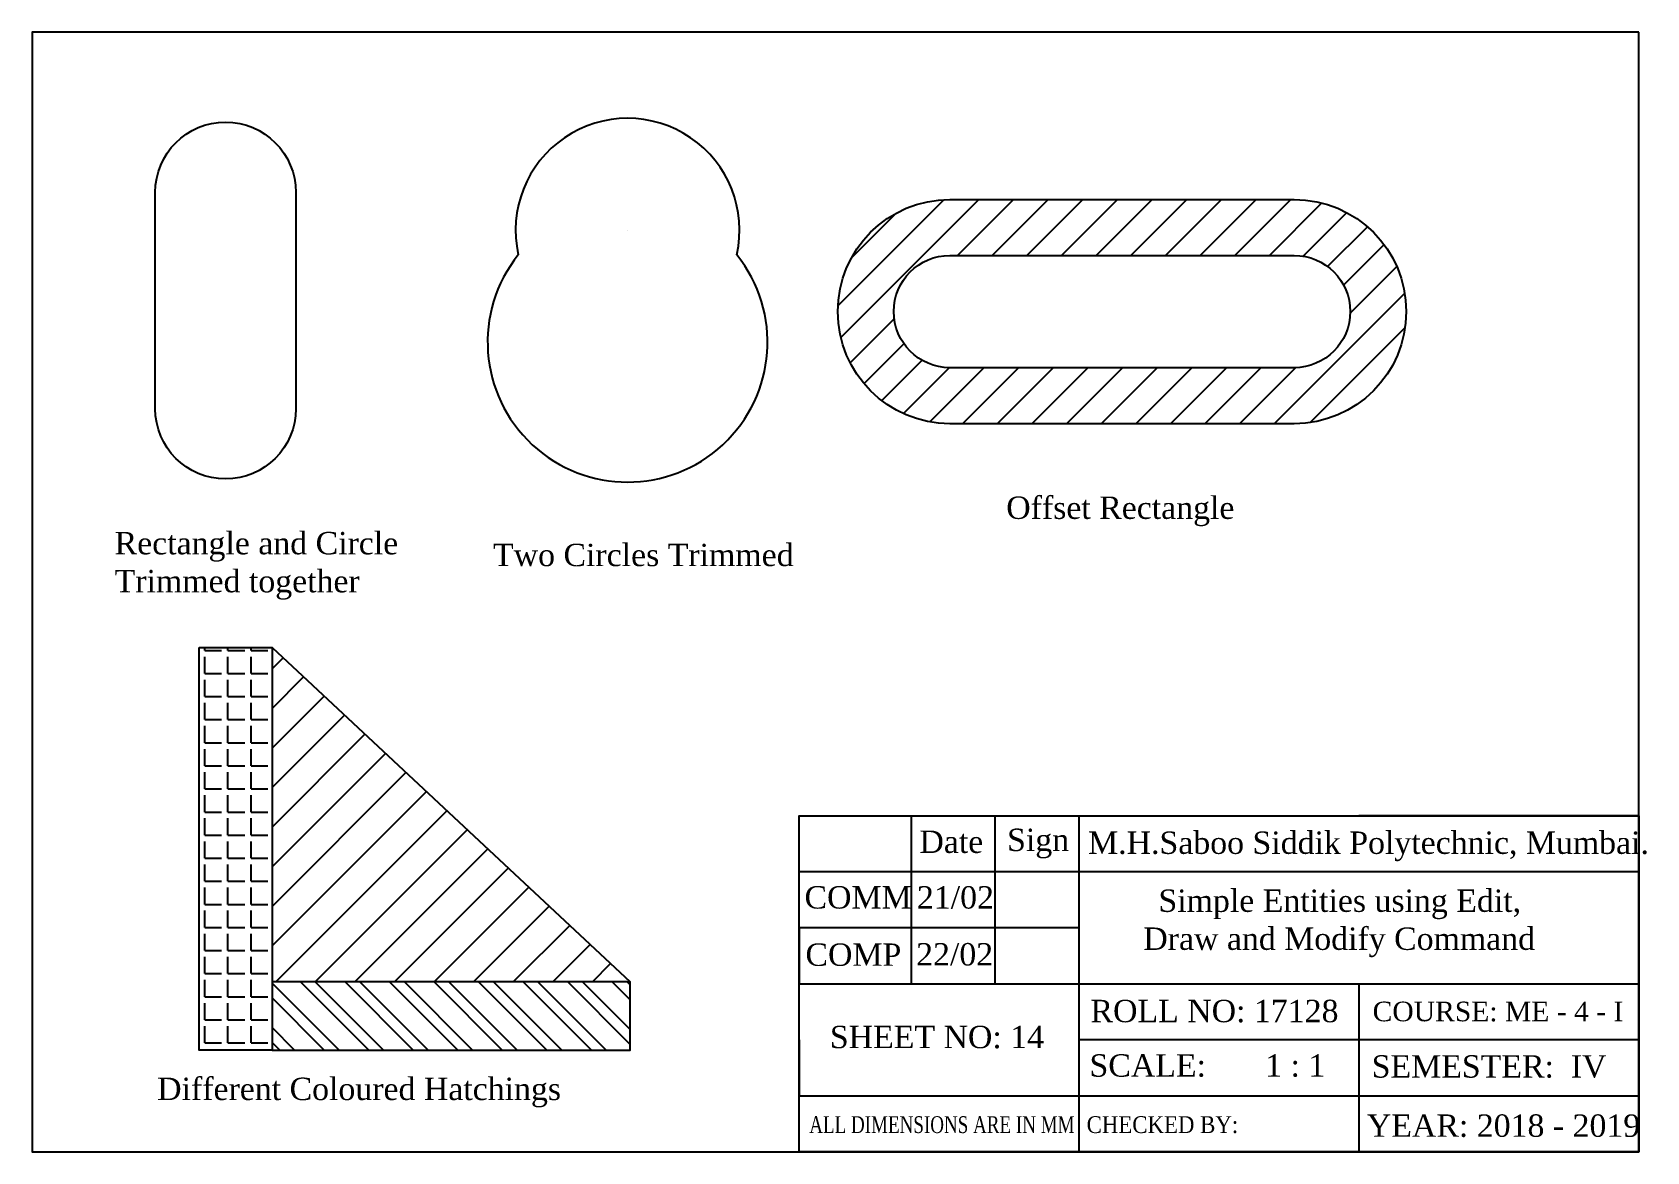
# Model space of a CAD drawing. Header units: inches. Extents: x 16 to 304, y -180 to 20.
import ezdxf

# ---------------------------------------------------------------- set-up
doc = ezdxf.new("R2010")
doc.units = ezdxf.units.IN
doc.header["$MEASUREMENT"] = 0
doc.styles.add('01', font='times.ttf', dxfattribs={"height": 5})
doc.styles.add('Saad Sheet', font='times.ttf')

msp = doc.modelspace()

# ---------------------------------------------------------------- hatches: boundary and pattern name
h = msp.add_hatch()
h.set_pattern_fill('ANSI31', color=256, scale=35)
h.set_pattern_definition([(45, (-105.7123, -4.2593), (-3.09359, 3.09359), [])])
h.paths.add_polyline_path([(241.5, -10.32), (180.02, -10.32, 1), (180.02, -50.38), (241.5, -50.38, 1)])
h.paths.add_polyline_path([(180.02, -20.32), (241.5, -20.32, -1), (241.5, -40.38), (180.02, -40.38, -1)], flags=16)
at = {"true_color": 0x000000}
h = msp.add_hatch(dxfattribs=at)
h.set_pattern_fill('ANGLE', color=18, scale=15)
h.set_pattern_definition([(0, (-105.7123, -4.2593), (0, 4.125), [3, -1.125]), (90, (-105.7123, -4.2593), (-4.125, 3e-16), [3, -1.125])])
h.paths.add_polyline_path([(58.92, -90.38), (45.88, -90.38), (45.88, -162.29), (58.92, -162.29), (58.92, -150.1)])
h = msp.add_hatch(dxfattribs=at)
h.set_pattern_fill('ANSI31', color=18, scale=40)
h.set_pattern_definition([(45, (-105.7123, -4.2593), (-3.53553, 3.53553), [])])
h.paths.add_polyline_path([(58.92, -90.38), (58.92, -150.1), (122.9, -150.1)])
h = msp.add_hatch(dxfattribs=at)
h.set_pattern_fill('ANSI32', color=18, scale=15, angle=90)
h.set_pattern_definition([(135, (-105.7123, -4.259), (-3.97748, -3.97748), []), (135, (-105.7123, -1.6076), (-3.97748, -3.97748), [])])
h.paths.add_polyline_path([(122.9, -150.1), (58.92, -150.1), (58.92, -162.29), (122.9, -162.29)])

# ---------------------------------------------------------------- linework, layer by layer
for p, q in [((122.43, -15.82), (122.43, -15.82)), ((122.43, -15.82), (122.43, -15.82)), ((58.92, -90.38), (122.9, -150.1)), ((303.09, -120.45), (303.09, -180.45))]:
    msp.add_line(p, q)
for points in [[(303.09, 19.55), (16.09, 19.55), (16.09, -180.45), (303.09, -180.45)], [(45.88, -90.38), (58.92, -90.38), (58.92, -162.29), (45.88, -162.29)], [(58.92, -162.29), (122.9, -162.29), (122.9, -150.1), (58.92, -150.1)]]:
    msp.add_lwpolyline(points, close=True)
for points in [[(38.06, -47.7), (38.06, -9.05, -1), (63.17, -9.05), (63.17, -47.7, -1)], [(180.02, -50.38, -1), (180.02, -10.32), (241.5, -10.32, -1), (241.5, -50.38)], [(180.02, -40.38, -1), (180.02, -20.32), (241.5, -20.32, -1), (241.5, -40.38)]]:
    msp.add_lwpolyline(points, format="xyb", close=True)
for points in [[(303.09, -140.45), (303.09, -130.45), (153.09, -130.45), (153.09, -120.45), (173.09, -120.45), (173.09, -150.45), (188.09, -150.45), (188.09, -120.45)], [(303.09, -180.45), (153.09, -180.45), (153.09, -120.45), (303.09, -120.45), (253.09, -120.45)], [(253.09, -150.45), (253.09, -180.45), (203.09, -180.45), (203.09, -120.45)], [(203.09, -140.45), (153.09, -140.45), (153.09, -150.45), (303.09, -150.45), (303.09, -160.45), (203.09, -160.45)], [(153.09, -160.45), (153.09, -170.45), (303.09, -170.45)]]:
    msp.add_lwpolyline(points)
for centre, radius, start, end in [((122.43, -15.82), 20, 347.3644, 192.6356), ((122.43, -35.82), 25, 141.3178, 38.6822)]:
    msp.add_arc(centre, radius, start, end)

# ---------------------------------------------------------------- texts
for s, height, style, p in [('Offset Rectangle', 4, 'Saad Sheet', (190.08, -67.39)), ('Rectangle and Circle', 4, 'Saad Sheet', (30.8, -73.72)), ('Two Circles Trimmed', 4, 'Saad Sheet', (98.4, -75.83)), ('Trimmed together', 4, 'Saad Sheet', (30.8, -80.51)), ('Date', 4, 'Saad Sheet', (174.57, -127.07)), ('Sign', 4, 'Saad Sheet', (190.23, -126.73)), ('M.H.Saboo Siddik Polytechnic, Mumbai.', 4, 'Saad Sheet', (204.7, -127.24)), ('COMM', 4, 'Saad Sheet', (154.04, -137)), ('21/02', 4, '01', (174.12, -137.01)), ('Simple Entities using Edit, ', 4, 'Saad Sheet', (217.27, -137.6)), ('Draw and Modify Command', 4, 'Saad Sheet', (214.57, -144.39)), ('COMP', 4, 'Saad Sheet', (154.21, -147.24)), ('22/02', 4, '01', (173.98, -147.18)), ('ROLL NO: 17128', 4, 'Saad Sheet', (205.13, -157.31)), ('COURSE: ME - 4 - I', 3.5, 'Saad Sheet', (255.53, -157.14)), ('   SHEET NO: 14', 4, 'Saad Sheet', (154.04, -161.95)), ('SCALE:       1 : 1', 4, 'Saad Sheet', (204.95, -167.04)), ('SEMESTER:  IV', 4, 'Saad Sheet', (255.36, -167.21)), ('Different Coloured Hatchings', 4, 'Saad Sheet', (38.4, -171.22)), ('YEAR: 2018 - 2019', 4, 'Saad Sheet', (254.5, -177.79))]:
    msp.add_text(s, height=height, dxfattribs=dict(style=style)).set_placement(p)
at = {"style": 'Saad Sheet'}
for s, width, p in [('ALL DIMENSIONS ARE IN MM ', 0.75, (154.89, -177.11)), ('CHECKED BY:', 0.9, (204.44, -177.11))]:
    msp.add_text(s, height=3, dxfattribs=dict(at, width=width)).set_placement(p)

doc.saveas('drawing.dxf')
